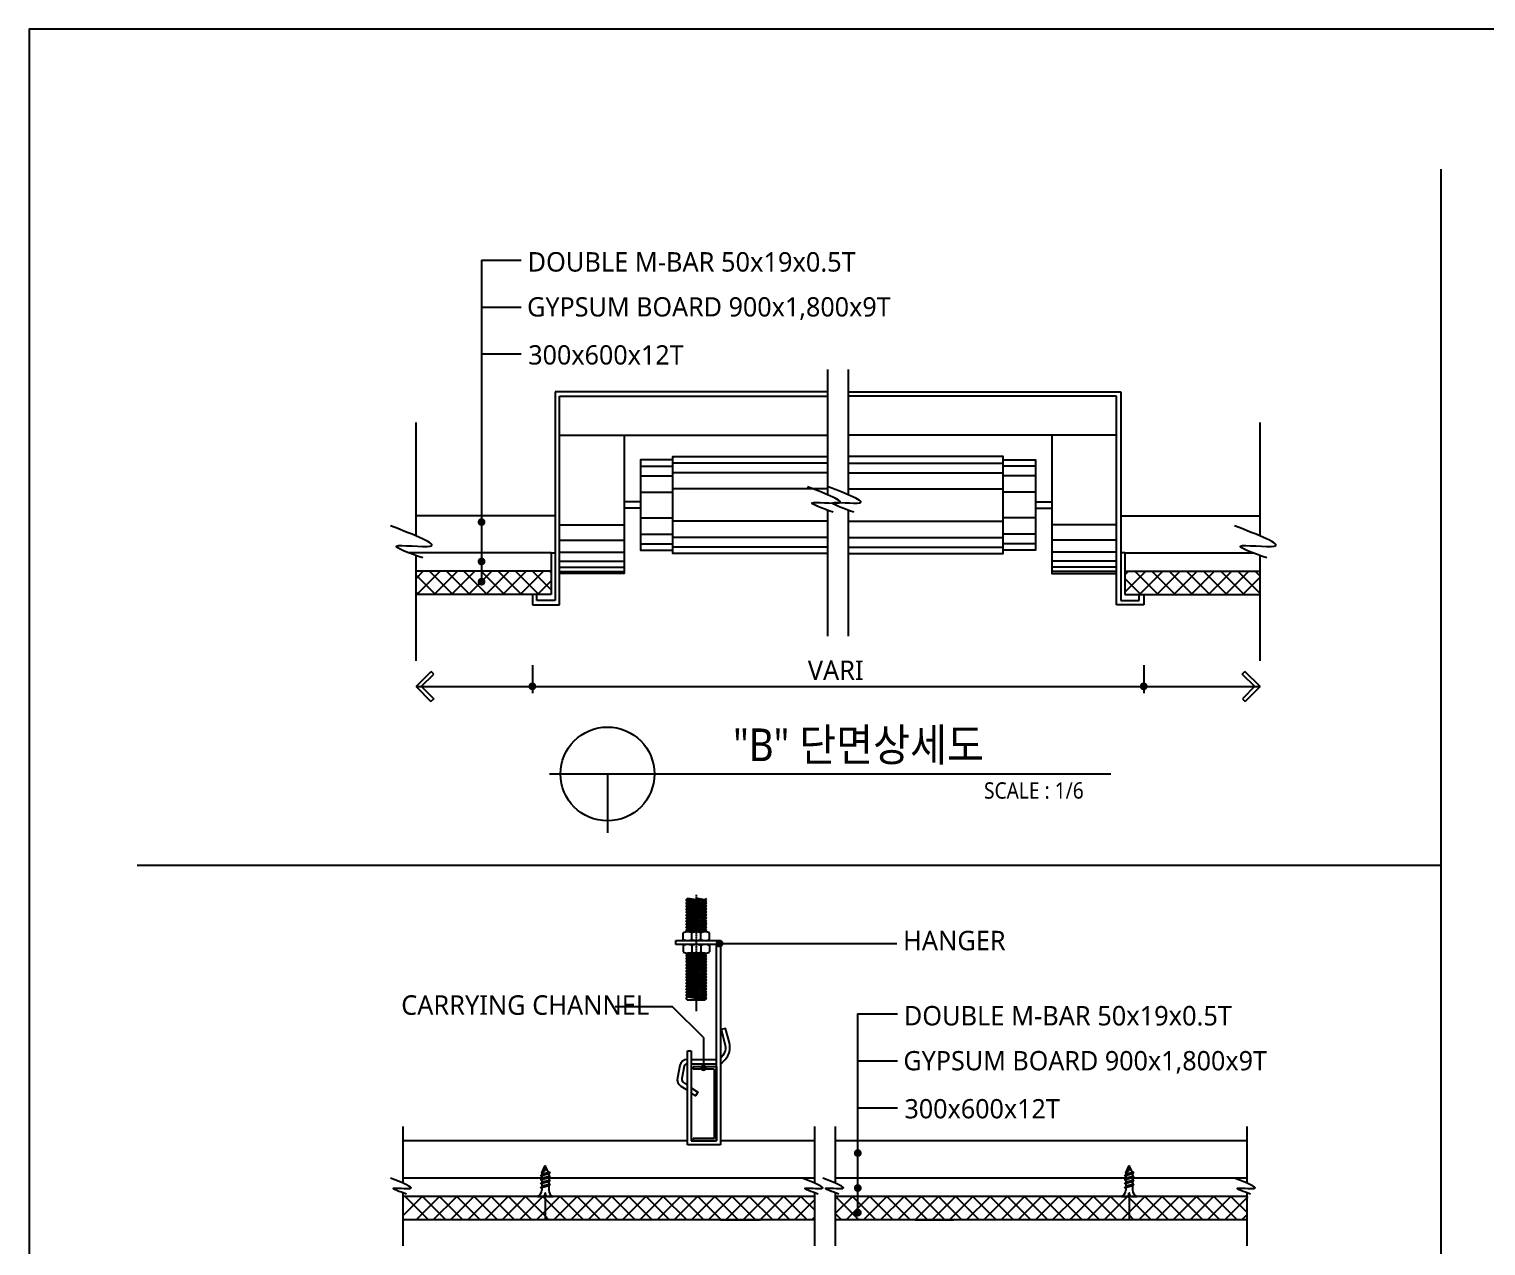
# Model space of a CAD drawing. Header units: millimetres. Extents: x 0 to 21000, y 0 to 5940.
# Drawn here: x 0 to 2495, y 3855 to 5940 of the extents above; entities that cross this region are included whole.
import ezdxf

# ---------------------------------------------------------------- set-up
doc = ezdxf.new("R2010")
doc.units = ezdxf.units.MM
doc.linetypes.add('CEN', pattern=[35, 30, -2, 1, -2])
doc.linetypes.add('CENTER', pattern=[2, 1.25, -0.25, 0.25, -0.25])
for name, color, linetype in [('ANCHOR', 4, 'Continuous'), ('ANGLEMOLDING', 4, 'Continuous'), ('CARRING', 6, 'Continuous'), ('CEN', 1, 'CEN'), ('DIM', 7, 'Continuous'), ('FIN', 6, 'Continuous'), ('GYPSUM', 2, 'Continuous'), ('LIG2', 6, 'Continuous'), ('LIG3', 2, 'Continuous'), ('M-BAR', 2, 'Continuous'), ('MITONE', 2, 'Continuous'), ('MITONE2', 5, 'Continuous'), ('SCREW3점5X22', 1, 'Continuous'), ('TEXT', 3, 'Continuous')]:
    doc.layers.add(name, color=color, linetype=linetype)
doc.styles.add('GHS', font='malgun.ttf')

# ---------------------------------------------------------------- blocks, each defined once
blk = doc.blocks.new('A$C5DD2461B')
at = {"layer": 'SCREW3점5X22'}
for p, q in [((2.25, 12.1), (4, 15.91)), ((4, 15.91), (4, 13.27)), ((5.66, 12.29), (4, 15.91)), ((5.75, 11.5), (1.53, 10.46)), ((1.53, 10.46), (2.23, 11.4)), ((5.76, 9.45), (1.54, 8.41)), ((1.54, 8.41), (2.23, 9.34)), ((6.45, 12.44), (2.23, 11.4)), ((6.45, 10.38), (2.23, 9.34)), ((6.46, 8.33), (2.24, 7.29)), ((2.25, 12.1), (4, 13.27)), ((2.25, 12.1), (2.25, 11.4)), ((2.25, 10.65), (2.25, 9.35)), ((2.25, 8.6), (2.25, 7.29)), ((5.75, 11.5), (6.45, 12.44)), ((5.75, 11.5), (5.75, 10.2)), ((5.75, 9.45), (5.75, 8.14)), ((5.76, 9.45), (6.45, 10.38)), ((5.76, 7.4), (6.46, 8.33)), ((5.76, 7.4), (1.54, 6.36)), ((1.54, 6.36), (2.24, 7.29)), ((5.77, 5.34), (1.55, 4.3)), ((1.55, 4.3), (2.24, 5.24)), ((6.46, 6.28), (2.24, 5.24)), ((2.25, 6.54), (2.25, 5.24)), ((2.25, 4.49), (2.25, 3.18)), ((3.89, 1.16), (3.89, 1.58)), ((4.11, 1.16), (4.11, 1.58)), ((5.75, 7.4), (5.75, 6.09)), ((5.75, 5.34), (5.75, 3.18)), ((5.77, 5.34), (6.46, 6.28)), ((0, 0), (2.7, 0)), ((5.3, 0), (8, 0))]:
    blk.add_line(p, q, dxfattribs=at)
for centre, radius, start, end in [((-1.14, 3.21), 3.39, 289.60938, 359.49172), ((2.75, 1.15), 1.15, 267.52648, 0.91384), ((4, -4.81), 4.97, 80.61353, 99.38647), ((3.97, 1.58), 0.08, 90, 180), ((4.03, 1.58), 0.08, 0, 90), ((5.25, 1.15), 1.15, 179.08616, 272.47352), ((9.14, 3.21), 3.39, 180.50828, 250.39062)]:
    blk.add_arc(centre, radius, start, end, dxfattribs=at)

msp = doc.modelspace()

# ---------------------------------------------------------------- linework, layer by layer
for p, q in [((1367.6, 5141.9), (1367.6, 5356.9)), ((1403.1, 5141.9), (1403.1, 5356.9)), ((662.6, 5071.5), (662.6, 5265.8)), ((2108.1, 5071.5), (2108.1, 5265.8)), ((1367.6, 4899.6), (1367.6, 5115.5)), ((1403.1, 4899.6), (1403.1, 5115.5)), ((662.6, 4857.6), (662.6, 5038.1)), ((2108.1, 4857.6), (2108.1, 5038.1)), ((640.6, 3962.4), (640.6, 4059.5)), ((1345.6, 3962.4), (1345.6, 4059.5)), ((1381.1, 3962.4), (1381.1, 4059.5)), ((2086.1, 3962.4), (2086.1, 4059.5)), ((640.6, 3855.4), (640.6, 3945.7)), ((1345.6, 3855.4), (1345.6, 3945.7)), ((1381.1, 3855.4), (1381.1, 3945.7)), ((2086.1, 3855.4), (2086.1, 3945.7))]:
    msp.add_line(p, q)
msp.add_lwpolyline([(0, 0), (8400, 0), (8400, 5940), (0, 5940)], close=True)
at = {"color": 0}
for points in [[(2418, 2122.5), (2418, 5700)], [(185, 4507.5), (2418, 4507.5)]]:
    msp.add_lwpolyline(points, dxfattribs=at)
for points in [[(1376.8, 5112.2), (1341.1, 5128.2), (1386.9, 5128.1), (1333.1, 5155.7)], [(1412.2, 5112.2), (1376.5, 5128.2), (1422.3, 5128.1), (1368.5, 5155.7)], [(674.2, 5033.9), (629.1, 5054.1), (686.9, 5054.1), (619, 5088.9)], [(2119.7, 5033.9), (2074.6, 5054.1), (2132.4, 5054.1), (2064.5, 5088.9)], [(646.4, 3943.6), (623.8, 3953.7), (652.7, 3953.6), (618.8, 3971.1)], [(1351.4, 3943.6), (1328.9, 3953.7), (1357.8, 3953.6), (1323.8, 3971.1)], [(1386.9, 3943.6), (1364.3, 3953.7), (1393.2, 3953.6), (1359.3, 3971.1)], [(2091.9, 3943.6), (2069.3, 3953.7), (2098.2, 3953.6), (2064.3, 3971.1)]]:
    msp.add_spline(points, degree=3)
at = {"layer": 'ANCHOR'}
for p, q in [((1120.2, 4380.3), (1120.2, 4391.2)), ((1157.7, 4393.2), (1127.7, 4393.2)), ((1135.2, 4378.2), (1135.2, 4393.2)), ((1150.2, 4378.2), (1150.2, 4393.2)), ((1165.2, 4380.3), (1165.2, 4391.2)), ((1107.3, 4378.2), (1184, 4378.2)), ((1107.3, 4371.6), (1107.3, 4378.2)), ((1177.3, 4371.6), (1107.3, 4371.6)), ((1120.2, 4369.5), (1120.2, 4358.7)), ((1127.7, 4378.2), (1157.7, 4378.2)), ((1135.2, 4371.6), (1135.2, 4356.6)), ((1150.2, 4371.6), (1150.2, 4356.6)), ((1165.2, 4369.5), (1165.2, 4358.7)), ((1177.3, 4034.9), (1177.3, 4371.6)), ((1184, 4378.2), (1184, 4028.2)), ((1157.7, 4356.6), (1127.7, 4356.6)), ((1157.7, 4355.2), (1149.1, 4356.6)), ((1127.3, 4189.5), (1134, 4189.5)), ((1127.3, 4028.2), (1127.3, 4189.5)), ((1134, 4189.5), (1134, 4034.9)), ((1184, 4028.2), (1127.3, 4028.2)), ((1134, 4034.9), (1177.3, 4034.9))]:
    msp.add_line(p, q, dxfattribs=at)
at = {"layer": 'ANCHOR', "color": 1}
for p, q in [((1159.8, 4395.4), (1157.7, 4393.2)), ((1127.7, 4354.6), (1124.7, 4352.6)), ((1159.8, 4347), (1124.7, 4352.6)), ((1127.7, 4349.4), (1124.7, 4352.6)), ((1127.7, 4349.4), (1124.7, 4347.4)), ((1159.8, 4341.8), (1124.7, 4347.4)), ((1127.7, 4344.2), (1124.7, 4347.4)), ((1127.7, 4344.2), (1124.7, 4342.2)), ((1159.8, 4336.5), (1124.7, 4342.2)), ((1127.7, 4338.9), (1124.7, 4342.2)), ((1127.7, 4354.6), (1125.8, 4356.7)), ((1157.7, 4350), (1127.7, 4354.6)), ((1157.7, 4350), (1127.7, 4354.6)), ((1157.7, 4350), (1127.7, 4354.6)), ((1157.7, 4350), (1127.7, 4354.6)), ((1157.7, 4344.8), (1127.7, 4349.4)), ((1157.7, 4344.8), (1127.7, 4349.4)), ((1157.7, 4339.6), (1127.7, 4344.2)), ((1157.7, 4339.6), (1127.7, 4344.2)), ((1159.8, 4352.2), (1132.7, 4356.6)), ((1157.7, 4355.2), (1149.1, 4356.6)), ((1159, 4356.6), (1157.7, 4355.2)), ((1159.8, 4352.2), (1157.7, 4355.2)), ((1159.8, 4352.2), (1157.7, 4350)), ((1159.8, 4347), (1157.7, 4350)), ((1159.8, 4347), (1157.7, 4344.8)), ((1159.8, 4341.8), (1157.7, 4344.8)), ((1159.8, 4341.8), (1157.7, 4339.6)), ((1127.7, 4338.9), (1124.7, 4336.9)), ((1159.8, 4331.3), (1124.7, 4336.9)), ((1127.7, 4333.7), (1124.7, 4336.9)), ((1127.7, 4333.7), (1124.7, 4331.7)), ((1159.8, 4326.1), (1124.7, 4331.7)), ((1127.7, 4328.5), (1124.7, 4331.7)), ((1127.7, 4328.5), (1124.7, 4326.5)), ((1159.8, 4320.9), (1124.7, 4326.5)), ((1127.7, 4323.3), (1124.7, 4326.5)), ((1127.7, 4323.3), (1124.7, 4321.2)), ((1159.8, 4315.6), (1124.7, 4321.2)), ((1127.7, 4318), (1124.7, 4321.2)), ((1127.7, 4318), (1124.7, 4316)), ((1159.8, 4310.4), (1124.7, 4316)), ((1127.7, 4312.8), (1124.7, 4316)), ((1157.7, 4334.3), (1127.7, 4338.9)), ((1157.7, 4334.3), (1127.7, 4338.9)), ((1157.7, 4329.1), (1127.7, 4333.7)), ((1157.7, 4329.1), (1127.7, 4333.7)), ((1157.7, 4323.9), (1127.7, 4328.5)), ((1157.7, 4323.9), (1127.7, 4328.5)), ((1157.7, 4323.9), (1127.7, 4328.5)), ((1157.7, 4323.9), (1127.7, 4328.5)), ((1157.7, 4318.6), (1127.7, 4323.3)), ((1157.7, 4318.6), (1127.7, 4323.3)), ((1157.7, 4313.4), (1127.7, 4318)), ((1157.7, 4313.4), (1127.7, 4318)), ((1159.8, 4336.5), (1157.7, 4339.6)), ((1159.8, 4336.5), (1157.7, 4334.3)), ((1159.8, 4331.3), (1157.7, 4334.3)), ((1159.8, 4331.3), (1157.7, 4329.1)), ((1159.8, 4326.1), (1157.7, 4329.1)), ((1159.8, 4326.1), (1157.7, 4323.9)), ((1159.8, 4320.9), (1157.7, 4323.9)), ((1159.8, 4320.9), (1157.7, 4318.6)), ((1159.8, 4315.6), (1157.7, 4318.6)), ((1127.7, 4312.8), (1124.7, 4310.8)), ((1159.8, 4305.2), (1124.7, 4310.8)), ((1127.7, 4307.6), (1124.7, 4310.8)), ((1127.7, 4307.6), (1124.7, 4305.5)), ((1159.8, 4299.9), (1124.7, 4305.5)), ((1127.7, 4302.3), (1124.7, 4305.5)), ((1127.7, 4302.3), (1124.7, 4300.3)), ((1127.7, 4297.1), (1124.7, 4300.3)), ((1159.8, 4294.7), (1124.7, 4300.3)), ((1127.7, 4297.1), (1124.7, 4295.1)), ((1127.7, 4291.9), (1124.7, 4295.1)), ((1159.8, 4289.5), (1124.7, 4295.1)), ((1127.7, 4291.9), (1124.7, 4289.9)), ((1157.7, 4308.2), (1127.7, 4312.8)), ((1157.7, 4308.2), (1127.7, 4312.8)), ((1157.7, 4302.9), (1127.7, 4307.6)), ((1157.7, 4302.9), (1127.7, 4307.6)), ((1157.7, 4297.7), (1127.7, 4302.3)), ((1157.7, 4297.7), (1127.7, 4302.3)), ((1157.7, 4297.7), (1127.7, 4302.3)), ((1157.7, 4297.7), (1127.7, 4302.3)), ((1157.7, 4292.5), (1127.7, 4297.1)), ((1157.7, 4292.5), (1127.7, 4297.1)), ((1157.7, 4287.3), (1127.7, 4291.9)), ((1157.7, 4287.3), (1127.7, 4291.9)), ((1159.8, 4315.6), (1157.7, 4313.4)), ((1159.8, 4310.4), (1157.7, 4313.4)), ((1159.8, 4310.4), (1157.7, 4308.2)), ((1159.8, 4305.2), (1157.7, 4308.2)), ((1159.8, 4305.2), (1157.7, 4302.9)), ((1159.8, 4299.9), (1157.7, 4302.9)), ((1159.8, 4299.9), (1157.7, 4297.7)), ((1159.8, 4294.7), (1157.7, 4297.7)), ((1159.8, 4294.7), (1157.7, 4292.5)), ((1159.8, 4289.5), (1157.7, 4292.5)), ((1127.7, 4286.6), (1124.7, 4289.9)), ((1159.8, 4284.2), (1124.7, 4289.9)), ((1127.7, 4286.6), (1124.7, 4284.6)), ((1127.7, 4281.4), (1124.7, 4284.6)), ((1159.8, 4279), (1124.7, 4284.6)), ((1127.7, 4281.4), (1124.7, 4279.4)), ((1127.2, 4276.8), (1124.7, 4279.4)), ((1127.2, 4276.8), (1157.7, 4276.8)), ((1157.7, 4282), (1127.7, 4286.6)), ((1157.7, 4282), (1127.7, 4286.6)), ((1157.7, 4276.8), (1127.7, 4281.4)), ((1157.7, 4276.8), (1127.7, 4281.4)), ((1159.8, 4289.5), (1157.7, 4287.3)), ((1159.8, 4284.2), (1157.7, 4287.3)), ((1159.8, 4284.2), (1157.7, 4282)), ((1159.8, 4279), (1157.7, 4282)), ((1159.8, 4279), (1157.7, 4276.8))]:
    msp.add_line(p, q, dxfattribs=at)
at = {"layer": 'ANCHOR'}
for centre, start, end in [((1127.7, 4378.7), 58.9734, 121.0266), ((1142.7, 4378.7), 58.9734, 121.0266), ((1157.7, 4378.7), 58.9734, 121.0266), ((1127.7, 4392.8), 238.9734, 301.0266), ((1127.7, 4357), 58.9734, 121.0266), ((1142.7, 4392.8), 238.9734, 301.0266), ((1142.7, 4357), 58.9734, 121.0266), ((1157.7, 4392.8), 238.9734, 301.0266), ((1157.7, 4357), 58.9734, 121.0266), ((1127.7, 4371.1), 238.9734, 301.0266), ((1142.7, 4371.1), 238.9734, 301.0266), ((1157.7, 4371.1), 238.9734, 301.0266)]:
    msp.add_arc(centre, 14.6, start, end, dxfattribs=at)
at = {"layer": 'ANGLEMOLDING', "color": 1}
for p, q in [((1127.7, 4450.1), (1124.7, 4448.1)), ((1159.8, 4442.5), (1124.7, 4448.1)), ((1127.7, 4444.9), (1124.7, 4448.1)), ((1127.7, 4444.9), (1124.7, 4442.9)), ((1159.8, 4437.3), (1124.7, 4442.9)), ((1127.7, 4439.7), (1124.7, 4442.9)), ((1157.7, 4445.5), (1127.7, 4450.1)), ((1157.7, 4445.5), (1127.7, 4450.1)), ((1157.7, 4445.5), (1127.7, 4450.1)), ((1157.7, 4445.5), (1127.7, 4450.1)), ((1157.7, 4440.3), (1127.7, 4444.9)), ((1157.7, 4440.3), (1127.7, 4444.9)), ((1159.8, 4447.7), (1144.4, 4450.2)), ((1159.8, 4447.7), (1157.7, 4445.5)), ((1159.8, 4442.5), (1157.7, 4445.5)), ((1159.8, 4442.5), (1157.7, 4440.3)), ((1159.8, 4447.7), (1158.1, 4450.2)), ((1127.7, 4439.7), (1124.7, 4437.7)), ((1127.7, 4434.5), (1124.7, 4437.7)), ((1159.8, 4432.1), (1124.7, 4437.7)), ((1127.7, 4434.5), (1124.7, 4432.4)), ((1159.8, 4426.8), (1124.7, 4432.4)), ((1127.7, 4429.2), (1124.7, 4432.4)), ((1127.7, 4429.2), (1124.7, 4427.2)), ((1159.8, 4421.6), (1124.7, 4427.2)), ((1127.7, 4424), (1124.7, 4427.2)), ((1127.7, 4424), (1124.7, 4422)), ((1159.8, 4416.4), (1124.7, 4422)), ((1127.7, 4418.8), (1124.7, 4422)), ((1127.7, 4418.8), (1124.7, 4416.8)), ((1159.8, 4411.1), (1124.7, 4416.8)), ((1127.7, 4413.5), (1124.7, 4416.8)), ((1157.7, 4435.1), (1127.7, 4439.7)), ((1157.7, 4435.1), (1127.7, 4439.7)), ((1157.7, 4429.8), (1127.7, 4434.5)), ((1157.7, 4429.8), (1127.7, 4434.5)), ((1157.7, 4424.6), (1127.7, 4429.2)), ((1157.7, 4424.6), (1127.7, 4429.2)), ((1157.7, 4419.4), (1127.7, 4424)), ((1157.7, 4419.4), (1127.7, 4424)), ((1157.7, 4419.4), (1127.7, 4424)), ((1157.7, 4419.4), (1127.7, 4424)), ((1157.7, 4414.2), (1127.7, 4418.8)), ((1157.7, 4414.2), (1127.7, 4418.8)), ((1159.8, 4437.3), (1157.7, 4440.3)), ((1159.8, 4437.3), (1157.7, 4435.1)), ((1159.8, 4432.1), (1157.7, 4435.1)), ((1159.8, 4432.1), (1157.7, 4429.8)), ((1159.8, 4426.8), (1157.7, 4429.8)), ((1159.8, 4426.8), (1157.7, 4424.6)), ((1159.8, 4421.6), (1157.7, 4424.6)), ((1159.8, 4421.6), (1157.7, 4419.4)), ((1159.8, 4416.4), (1157.7, 4419.4)), ((1159.8, 4416.4), (1157.7, 4414.2)), ((1127.7, 4413.5), (1124.7, 4411.5)), ((1159.8, 4405.9), (1124.7, 4411.5)), ((1127.7, 4408.3), (1124.7, 4411.5)), ((1127.7, 4408.3), (1124.7, 4406.3)), ((1159.8, 4400.7), (1124.7, 4406.3)), ((1127.7, 4403.1), (1124.7, 4406.3)), ((1127.7, 4403.1), (1124.7, 4401.1)), ((1159.8, 4395.4), (1124.7, 4401.1)), ((1127.7, 4397.8), (1124.7, 4401.1)), ((1127.8, 4397.8), (1124.8, 4395.8)), ((1127.2, 4393.2), (1124.8, 4395.8)), ((1141, 4393.2), (1124.8, 4395.8)), ((1157.7, 4408.9), (1127.7, 4413.5)), ((1157.7, 4408.9), (1127.7, 4413.5)), ((1157.7, 4403.7), (1127.7, 4408.3)), ((1157.7, 4403.7), (1127.7, 4408.3)), ((1157.7, 4398.5), (1127.7, 4403.1)), ((1157.7, 4398.5), (1127.7, 4403.1)), ((1157.7, 4393.2), (1127.7, 4397.8)), ((1159.8, 4411.1), (1157.7, 4414.2)), ((1159.8, 4411.1), (1157.7, 4408.9)), ((1159.8, 4405.9), (1157.7, 4408.9)), ((1159.8, 4405.9), (1157.7, 4403.7)), ((1159.8, 4400.7), (1157.7, 4403.7)), ((1159.8, 4400.7), (1157.7, 4398.5)), ((1159.8, 4395.4), (1157.7, 4398.5))]:
    msp.add_line(p, q, dxfattribs=at)
at = {"layer": 'ANGLEMOLDING'}
msp.add_line((1157.7, 4393.2), (1127.7, 4397.8), dxfattribs=at)
at = {"layer": 'CARRING', "color": 2}
for p, q in [((1137.3, 4161.6), (1137.3, 4157.6)), ((1177.3, 4161.6), (1137.3, 4161.6)), ((1173.3, 4157.6), (1137.3, 4157.6)), ((1173.3, 4157.6), (1173.3, 4038.9)), ((1177.3, 4161.6), (1177.3, 4034.9)), ((1137.3, 4038.9), (1137.3, 4034.9)), ((1173.3, 4038.9), (1137.3, 4038.9)), ((1177.3, 4034.9), (1137.3, 4034.9))]:
    msp.add_line(p, q, dxfattribs=at)
at = {"layer": 'CARRING'}
for p, q in [((1127.3, 4034.9), (640.6, 4034.9)), ((1345.6, 4034.9), (1184, 4034.9)), ((2086.1, 4034.9), (1381.1, 4034.9))]:
    msp.add_line(p, q, dxfattribs=at)
at = {"layer": 'CEN', "linetype": 'CENTER'}
msp.add_line((1142.7, 4257.5), (1142.7, 4456.9), dxfattribs=at)
at = {"layer": 'DIM'}
for p, q in [((861.8, 4850), (861.8, 4802.2)), ((1908.9, 4850), (1908.9, 4802.2)), ((662.6, 4813.8), (688.7, 4839.3)), ((671.5, 4813.4), (693.3, 4834.6)), ((693.3, 4834.6), (688.7, 4839.3)), ((2077.3, 4834.6), (2081.9, 4839.3)), ((2099.1, 4813.4), (2077.3, 4834.6)), ((2108.1, 4813.8), (2081.9, 4839.3)), ((662.6, 4813.8), (2108.1, 4813.8)), ((662.6, 4813.8), (688.2, 4787.9)), ((671.5, 4814.1), (692.9, 4792.5)), ((692.9, 4792.5), (688.2, 4787.9)), ((2099.1, 4814.1), (2077.8, 4792.5)), ((2077.8, 4792.5), (2082.5, 4787.9)), ((2108.1, 4813.8), (2082.5, 4787.9)), ((1101.7, 4264.5), (1003.7, 4264.5)), ((1154.9, 4212.3), (1101.7, 4264.5)), ((1154.9, 4212.3), (1154.9, 4160))]:
    msp.add_line(p, q, dxfattribs=at)
at = {"layer": 'DIM', "const_width": 5.56}
msp.add_lwpolyline([(1152.1, 4160, 1), (1157.7, 4160, 1)], format="xyb", close=True, dxfattribs=at)
at = {"layer": 'FIN', "color": 1}
for p, q in [((1134, 4174.7), (1177.3, 4174.7)), ((1134, 4167.1), (1177.3, 4167.1))]:
    msp.add_line(p, q, dxfattribs=at)
for points in [[(1184, 4166), (1192.1, 4174.5, 0.261897), (1199.2, 4203), (1192.5, 4227.7), (1185.1, 4225.7), (1191.7, 4201.3, -0.261897), (1186.2, 4179.2), (1184, 4176.8)], [(1127.3, 4174.7, 0.354318), (1114.3, 4164.2), (1110.2, 4142.9, 0.310817), (1116, 4129), (1127.3, 4121.6)], [(1127.3, 4167, 0.385083), (1121.9, 4163.1), (1117.8, 4141.8, 0.310817), (1120.7, 4134.9), (1127.3, 4130.6)]]:
    msp.add_lwpolyline(points, format="xyb", dxfattribs=at)
msp.add_lwpolyline([(1134, 4126.1), (1145.3, 4118.7), (1141.2, 4112.4), (1134, 4117.1)], dxfattribs=at)
at = {"layer": 'GYPSUM'}
for p, q in [((894.3, 5042.7), (650.4, 5042.7)), ((894.3, 5042.7), (894.3, 5011)), ((1876.4, 5042.7), (1876.4, 5011)), ((1876.4, 5042.7), (2095.9, 5042.7)), ((640.6, 3971.6), (878.1, 3971.6)), ((889.9, 3971.6), (1345.6, 3971.6)), ((1381.1, 3971.6), (1878.1, 3971.6)), ((1889.9, 3971.6), (2086.1, 3971.6))]:
    msp.add_line(p, q, dxfattribs=at)
at = {"layer": 'LIG2', "color": 1}
for p, q in [((1046.9, 5190.9), (1102.3, 5190.9)), ((1367.6, 5196.5), (1102.3, 5196.5)), ((1403.1, 5196.5), (1668.3, 5196.5)), ((1723.7, 5190.9), (1668.3, 5190.9)), ((1046.9, 5174.3), (1102.3, 5174.3)), ((1367.6, 5179.9), (1102.3, 5179.9)), ((1403.1, 5179.9), (1668.3, 5179.9)), ((1723.7, 5174.3), (1668.3, 5174.3)), ((1046.9, 5146.6), (1102.3, 5146.6)), ((1367.6, 5152.2), (1102.3, 5152.2)), ((1403.1, 5152.2), (1668.3, 5152.2)), ((1723.7, 5146.6), (1668.3, 5146.6)), ((908.5, 5090.5), (1019.3, 5090.5)), ((1046.9, 5102.3), (1102.3, 5102.3)), ((1367.6, 5096.8), (1102.3, 5096.8)), ((1403.1, 5096.8), (1668.3, 5096.8)), ((1723.7, 5102.3), (1668.3, 5102.3)), ((1862.2, 5090.5), (1751.4, 5090.5)), ((1046.9, 5074.6), (1102.3, 5074.6)), ((1367.6, 5069.1), (1102.3, 5069.1)), ((1403.1, 5069.1), (1668.3, 5069.1)), ((1723.7, 5074.6), (1668.3, 5074.6)), ((908.5, 5064.3), (1019.3, 5064.3)), ((908.5, 5043.6), (1019.3, 5043.6)), ((1046.9, 5058), (1102.3, 5058)), ((1367.6, 5052.4), (1102.3, 5052.4)), ((1403.1, 5052.4), (1668.3, 5052.4)), ((1723.7, 5058), (1668.3, 5058)), ((1862.2, 5064.3), (1751.4, 5064.3)), ((1862.2, 5043.6), (1751.4, 5043.6)), ((908.5, 5028.6), (1019.3, 5028.6)), ((908.5, 5018), (1019.3, 5018)), ((1862.2, 5028.6), (1751.4, 5028.6)), ((1862.2, 5018), (1751.4, 5018)), ((908.5, 5010.9), (1019.3, 5010.9)), ((1862.2, 5010.9), (1751.4, 5010.9))]:
    msp.add_line(p, q, dxfattribs=at)
at = {"layer": 'LIG2'}
for p, q in [((1046.9, 5130), (1019.3, 5130)), ((1046.9, 5118.9), (1019.3, 5118.9)), ((1723.7, 5130), (1751.4, 5130)), ((1723.7, 5118.9), (1751.4, 5118.9))]:
    msp.add_line(p, q, dxfattribs=at)
at = {"layer": 'LIG2', "linetype": 'Continuous'}
for points in [[(908.5, 5244.2), (1367.6, 5244.2)], [(1862.2, 5244.2), (1403.1, 5244.2)]]:
    msp.add_lwpolyline(points, dxfattribs=at)
at = {"layer": 'LIG2'}
for points in [[(1019.3, 5244.2), (1019.3, 5007.4), (908.5, 5007.4)], [(1751.4, 5244.2), (1751.4, 5007.4), (1862.2, 5007.4)], [(1102.3, 5202), (1046.9, 5202), (1046.9, 5046.9), (1102.3, 5046.9)], [(1367.6, 5041.4), (1102.3, 5041.4), (1102.3, 5207.5), (1367.6, 5207.5)], [(1403.1, 5041.4), (1668.3, 5041.4), (1668.3, 5207.5), (1403.1, 5207.5)], [(1668.3, 5202), (1723.7, 5202), (1723.7, 5046.9), (1668.3, 5046.9)]]:
    msp.add_lwpolyline(points, dxfattribs=at)
at = {"layer": 'LIG3'}
for p, q in [((900.9, 5318.7), (900.9, 4961.2)), ((1367.6, 5318.7), (900.9, 5318.7)), ((1403.1, 5318.7), (1869.7, 5318.7)), ((1869.7, 5318.7), (1869.7, 4961.2)), ((908.5, 5311.2), (1367.6, 5311.2)), ((908.5, 4953.7), (908.5, 5311.2)), ((1862.2, 5311.2), (1403.1, 5311.2)), ((1862.2, 4953.7), (1862.2, 5311.2)), ((861.8, 4971), (861.8, 4953.7)), ((869.3, 4971), (861.8, 4971)), ((869.3, 4961.2), (869.3, 4971)), ((1901.3, 4961.2), (1901.3, 4971)), ((1901.3, 4971), (1908.9, 4971)), ((1908.9, 4971), (1908.9, 4953.7)), ((861.8, 4953.7), (908.5, 4953.7)), ((900.9, 4961.2), (869.3, 4961.2)), ((1908.9, 4953.7), (1862.2, 4953.7)), ((1869.7, 4961.2), (1901.3, 4961.2))]:
    msp.add_line(p, q, dxfattribs=at)
at = {"layer": 'M-BAR', "color": 6}
for p, q in [((900.9, 5106), (662.6, 5106)), ((1869.7, 5106), (2108.1, 5106))]:
    msp.add_line(p, q, dxfattribs=at)
at = {"layer": 'M-BAR'}
for p, q in [((894.3, 5042.7), (900.9, 5042.7)), ((1876.4, 5042.7), (1869.7, 5042.7))]:
    msp.add_line(p, q, dxfattribs=at)
at = {"layer": 'MITONE'}
for p, q in [((894.3, 5011), (662.6, 5011)), ((894.3, 5011), (894.3, 4971)), ((1876.4, 5011), (1876.4, 4971)), ((1876.4, 5011), (2108.1, 5011)), ((894.3, 4971), (662.6, 4971)), ((1876.4, 4971), (2108.1, 4971)), ((883.9, 3939.9), (640.6, 3939.9)), ((883.9, 3939.9), (883.9, 3899.9)), ((883.9, 3939.9), (883.9, 3899.9)), ((1345.6, 3939.9), (883.9, 3939.9)), ((1883.9, 3939.9), (1381.1, 3939.9)), ((2086.1, 3939.9), (1883.9, 3939.9)), ((1883.9, 3939.9), (1883.9, 3899.9)), ((1883.9, 3939.9), (1883.9, 3899.9)), ((1345.6, 3899.9), (640.6, 3899.9)), ((883.9, 3899.9), (850.6, 3899.9)), ((917.3, 3899.9), (883.9, 3899.9)), ((1183.9, 3899.9), (1250.6, 3899.9)), ((1250.6, 3899.9), (1183.9, 3899.9)), ((2086.1, 3899.9), (1381.1, 3899.9)), ((1517.3, 3899.9), (1583.9, 3899.9)), ((1583.9, 3899.9), (1517.3, 3899.9)), ((1883.9, 3899.9), (1850.6, 3899.9)), ((1917.3, 3899.9), (1883.9, 3899.9))]:
    msp.add_line(p, q, dxfattribs=at)
at = {"layer": 'MITONE2'}
for p, q in [((662.6, 4998.9), (674.7, 5011)), ((696, 4971), (662.6, 5004.5)), ((664.2, 4971), (704.2, 5011)), ((725.5, 4971), (685.5, 5011)), ((693.7, 4971), (733.7, 5011)), ((755, 4971), (715, 5011)), ((723.1, 4971), (763.1, 5011)), ((784.4, 4971), (744.4, 5011)), ((752.6, 4971), (792.6, 5011)), ((813.9, 4971), (773.9, 5011)), ((782.1, 4971), (822.1, 5011)), ((843.4, 4971), (803.4, 5011)), ((811.5, 4971), (851.5, 5011)), ((872.8, 4971), (832.8, 5011)), ((841, 4971), (881, 5011)), ((894.3, 4979), (862.3, 5011)), ((870.4, 4971), (894.3, 4994.8)), ((894.3, 5008.5), (891.7, 5011)), ((1876.4, 5004.7), (1882.7, 5011)), ((1876.4, 4975.2), (1912.2, 5011)), ((1904, 4971), (1876.4, 4998.6)), ((1933.5, 4971), (1893.5, 5011)), ((1901.6, 4971), (1941.6, 5011)), ((1962.9, 4971), (1922.9, 5011)), ((1931.1, 4971), (1971.1, 5011)), ((1992.4, 4971), (1952.4, 5011)), ((1960.6, 4971), (2000.6, 5011)), ((2021.9, 4971), (1981.9, 5011)), ((1990, 4971), (2030, 5011)), ((2051.3, 4971), (2011.3, 5011)), ((2019.5, 4971), (2059.5, 5011)), ((2080.8, 4971), (2040.8, 5011)), ((2049, 4971), (2089, 5011)), ((2108.1, 4973.2), (2070.3, 5011)), ((2078.4, 4971), (2108.1, 5000.7)), ((2108.1, 5002.7), (2099.7, 5011)), ((666.6, 4971), (662.6, 4975)), ((2107.9, 4971), (2108.1, 4971.2)), ((640.6, 3907.2), (673.3, 3939.9)), ((684.1, 3899.9), (644.1, 3939.9)), ((662.8, 3899.9), (702.8, 3939.9)), ((713.6, 3899.9), (673.6, 3939.9)), ((692.2, 3899.9), (732.2, 3939.9)), ((743, 3899.9), (703, 3939.9)), ((721.7, 3899.9), (761.7, 3939.9)), ((772.5, 3899.9), (732.5, 3939.9)), ((751.2, 3899.9), (791.2, 3939.9)), ((802, 3899.9), (762, 3939.9)), ((780.6, 3899.9), (820.6, 3939.9)), ((831.4, 3899.9), (791.4, 3939.9)), ((810.1, 3899.9), (850.1, 3939.9)), ((860.9, 3899.9), (820.9, 3939.9)), ((839.6, 3899.9), (879.6, 3939.9)), ((883.9, 3906.3), (850.3, 3939.9)), ((883.9, 3935.8), (879.8, 3939.9)), ((883.9, 3914.8), (909, 3939.9)), ((919.8, 3899.9), (883.9, 3935.8)), ((898.5, 3899.9), (938.5, 3939.9)), ((949.3, 3899.9), (909.3, 3939.9)), ((927.9, 3899.9), (967.9, 3939.9)), ((978.7, 3899.9), (938.7, 3939.9)), ((957.4, 3899.9), (997.4, 3939.9)), ((1008.2, 3899.9), (968.2, 3939.9)), ((986.9, 3899.9), (1026.9, 3939.9)), ((1037.7, 3899.9), (997.7, 3939.9)), ((1016.3, 3899.9), (1056.3, 3939.9)), ((1067.1, 3899.9), (1027.1, 3939.9)), ((1045.8, 3899.9), (1085.8, 3939.9)), ((1096.6, 3899.9), (1056.6, 3939.9)), ((1075.3, 3899.9), (1115.3, 3939.9)), ((1126.1, 3899.9), (1086.1, 3939.9)), ((1104.7, 3899.9), (1144.7, 3939.9)), ((1155.5, 3899.9), (1115.5, 3939.9)), ((1134.2, 3899.9), (1174.2, 3939.9)), ((1185, 3899.9), (1145, 3939.9)), ((1163.6, 3899.9), (1203.6, 3939.9)), ((1214.4, 3899.9), (1174.4, 3939.9)), ((1193.1, 3899.9), (1233.1, 3939.9)), ((1243.9, 3899.9), (1203.9, 3939.9)), ((1222.6, 3899.9), (1262.6, 3939.9)), ((1273.4, 3899.9), (1233.4, 3939.9)), ((1251.2, 3899), (1292, 3939.9)), ((1302.8, 3899.9), (1262.8, 3939.9)), ((1281.5, 3899.9), (1321.5, 3939.9)), ((1332.3, 3899.9), (1292.3, 3939.9)), ((1311, 3899.9), (1345.6, 3934.6)), ((1345.6, 3916), (1321.8, 3939.9)), ((1420.7, 3899.9), (1380.7, 3939.9)), ((1381.1, 3911.1), (1409.9, 3939.9)), ((1399.3, 3899.9), (1439.3, 3939.9)), ((1450.1, 3899.9), (1410.1, 3939.9)), ((1428.8, 3899.9), (1468.8, 3939.9)), ((1479.6, 3899.9), (1439.6, 3939.9)), ((1458.3, 3899.9), (1498.3, 3939.9)), ((1509.1, 3899.9), (1469.1, 3939.9)), ((1487.7, 3899.9), (1527.7, 3939.9)), ((1538.5, 3899.9), (1498.5, 3939.9)), ((1517.2, 3899.9), (1557.2, 3939.9)), ((1568, 3899.9), (1528, 3939.9)), ((1546.7, 3899.9), (1586.7, 3939.9)), ((1597.5, 3899.9), (1557.5, 3939.9)), ((1576.1, 3899.9), (1616.1, 3939.9)), ((1626.9, 3899.9), (1586.9, 3939.9)), ((1605.6, 3899.9), (1645.6, 3939.9)), ((1656.4, 3899.9), (1616.4, 3939.9)), ((1635, 3899.9), (1675, 3939.9)), ((1685.8, 3899.9), (1645.8, 3939.9)), ((1664.5, 3899.9), (1704.5, 3939.9)), ((1715.3, 3899.9), (1675.3, 3939.9)), ((1694, 3899.9), (1734, 3939.9)), ((1744.8, 3899.9), (1704.8, 3939.9)), ((1723.4, 3899.9), (1763.4, 3939.9)), ((1774.2, 3899.9), (1734.2, 3939.9)), ((1752.9, 3899.9), (1792.9, 3939.9)), ((1803.7, 3899.9), (1763.7, 3939.9)), ((1782.4, 3899.9), (1822.4, 3939.9)), ((1833.2, 3899.9), (1793.2, 3939.9)), ((1811.8, 3899.9), (1851.8, 3939.9)), ((1862.6, 3899.9), (1822.6, 3939.9)), ((1841.3, 3899.9), (1881.3, 3939.9)), ((1883.9, 3908.1), (1852.1, 3939.9)), ((1883.9, 3937.5), (1881.5, 3939.9)), ((1883.9, 3913.1), (1910.7, 3939.9)), ((1921.5, 3899.9), (1883.9, 3937.5)), ((1900.2, 3899.9), (1940.2, 3939.9)), ((1951, 3899.9), (1911, 3939.9)), ((1929.7, 3899.9), (1969.7, 3939.9)), ((1980.5, 3899.9), (1940.5, 3939.9)), ((1959.1, 3899.9), (1999.1, 3939.9)), ((2009.9, 3899.9), (1969.9, 3939.9)), ((1988.6, 3899.9), (2028.6, 3939.9)), ((2039.4, 3899.9), (1999.4, 3939.9)), ((2018.1, 3899.9), (2058.1, 3939.9)), ((2068.9, 3899.9), (2028.9, 3939.9)), ((2047.5, 3899.9), (2087.5, 3939.9)), ((2086.1, 3912.1), (2058.3, 3939.9)), ((869, 3899.9), (883.9, 3914.8)), ((890.3, 3899.9), (883.9, 3906.3)), ((1340.4, 3899.9), (1345.6, 3905.1)), ((1391.2, 3899.9), (1381.1, 3910.1)), ((1870.7, 3899.9), (1883.9, 3913.1)), ((1892.1, 3899.9), (1883.9, 3908.1)), ((2077, 3899.9), (2086.1, 3909))]:
    msp.add_line(p, q, dxfattribs=at)
at = {"layer": 'TEXT', "color": 1}
for p, q in [((774.5, 5544.3), (842.8, 5544.3)), ((774.5, 5544.3), (774.5, 4992.9)), ((774.5, 5463.8), (842.8, 5463.8)), ((774.5, 5383.4), (842.8, 5383.4)), ((1182.4, 4373.1), (1485.9, 4373.1)), ((1418.9, 4252.6), (1487.1, 4252.6)), ((1418.9, 4252.6), (1418.9, 3912.9)), ((1418.9, 4172.1), (1487.1, 4172.1)), ((1418.9, 4091.6), (1487.1, 4091.6))]:
    msp.add_line(p, q, dxfattribs=at)
at = {"layer": 'TEXT'}
for p, q in [((890.9, 4663.7), (1852.3, 4663.7)), ((990.5, 4663.7), (990.5, 4563))]:
    msp.add_line(p, q, dxfattribs=at)
at = {"layer": 'TEXT', "color": 1, "linetype": 'ByBlock', "const_width": 6.67}
for points in [[(771.5, 5095.3, 1), (778.1, 5095.3, 1)], [(771.5, 5027.8, 1), (778.1, 5027.8, 1)], [(771.5, 4993.2, 1), (778.1, 4993.2, 1)], [(861.8, 4817.2, 1), (861.8, 4810.5, 1)], [(1908.9, 4817.2, 1), (1908.9, 4810.5, 1)], [(1179.1, 4373.1, 1), (1185.8, 4373.1, 1)], [(1415.8, 4014.1, 1), (1422.5, 4014.1, 1)], [(1415.8, 3954.2, 1), (1422.5, 3954.2, 1)], [(1415.8, 3912, 1), (1422.5, 3912, 1)]]:
    msp.add_lwpolyline(points, format="xyb", close=True, dxfattribs=at)
at = {"layer": 'TEXT'}
msp.add_circle((990.5, 4663.7), 80.4, dxfattribs=at)

# ---------------------------------------------------------------- block references
at = {"layer": 'SCREW3점5X22', "xscale": 3.33333333209157, "yscale": 3.33333333209157, "zscale": 3.33333333209157}
for p in [(870.6, 3939.9), (1870.6, 3939.9)]:
    msp.add_blockref('A$C5DD2461B', p, dxfattribs=at)

# ---------------------------------------------------------------- texts
at = {"layer": 'TEXT', "style": 'GHS'}
for s, height, p in [('DOUBLE M-BAR 50x19x0.5T', 33.333, (853.6, 5524.5)), ('GYPSUM BOARD 900x1,800x9T', 33, (852.8, 5447.6)), ('300x600x12T', 33, (854.8, 5365.3)), ('VARI', 33.33, (1333.6, 4824.7)), ('HANGER', 33.33, (1496.7, 4361.6)), ('CARRYING CHANNEL', 33.333, (637.2, 4251.1)), ('DOUBLE M-BAR 50x19x0.5T', 33.333, (1497.9, 4232.8)), ('GYPSUM BOARD 900x1,800x9T', 33, (1497.2, 4155.9)), ('300x600x12T', 33, (1499.1, 4073.6))]:
    msp.add_text(s, height=height, dxfattribs=at).set_placement(p)
at = {"layer": 'TEXT', "style": 'GHS', "width": 0.9}
for s, height, p in [('"B" 단면상세도', 56, (1205.6, 4685.7)), ('SCALE : 1/6', 28, (1635.3, 4621.4))]:
    msp.add_text(s, height=height, dxfattribs=at).set_placement(p)

doc.saveas('drawing.dxf')
